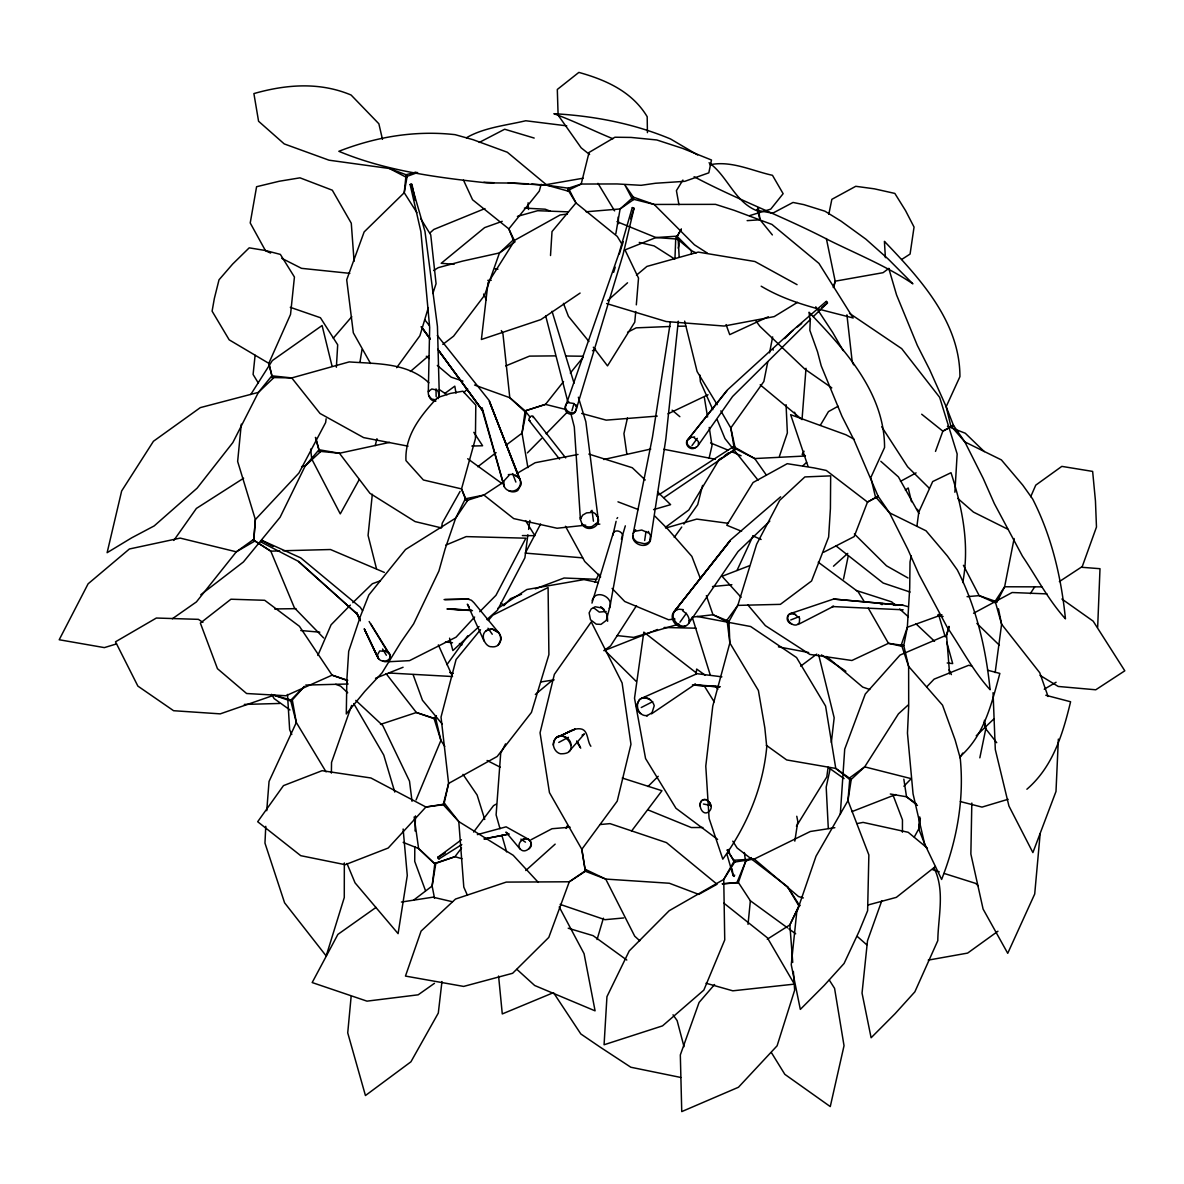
<?xml version="1.0" encoding="UTF-8"?>
<svg xmlns="http://www.w3.org/2000/svg" width="1184" height="1184" viewBox="0 0 1184 1184"><rect width="100%" height="100%" fill="white"/><g stroke="black" fill="none" stroke-linecap="round" stroke-linejoin="round"><path stroke-width="1.5" d="M414.8 846.619L414.726 861.404L425.47 890.575M902.43 832.234L902.46 819.861L892.988 794.982M344.337 862.944L344.278 897.531L326.192 955.962L284.589 902.815L264.964 843.112L265.764 826.328M331.387 773.122L331.535 762.422L351.604 705.442M438.095 398.668L439.294 394.894L437.444 326.473L424.982 231.442L411.322 184.171L410.123 184.497L420.868 231.561L429.674 327.435L428.312 391.889C427.824 396.211 431.035 401.642 435.816 401.228M439.264 396.98L438.243 391.726L436.008 388.944L436.141 396.596M1058.363 739.097L1055.995 791.46L1032.892 852.598L1008.946 806.038L995.3 749.516L993.065 692.684M700.084 806.008C699.492 792.94 716.631 803.004 709.497 811.099C701.89 818.736 695.245 800.251 705.102 799.289M415.066 830.99L415.466 815.909M553.224 745.017C557.605 719.68 586.213 754.711 560.402 753.764C553.638 752.151 550.234 741.406 557.176 737.188C564.931 735.086 571.724 727.982 580.16 728.826C588.507 729.492 586.924 741.184 590.86 746.246M885.395 257.653L884.418 241.358C919.968 278.477 959.928 321.796 959.928 376.645L946.179 406.689L951.018 426.847L953.475 425.382L946.179 406.689L929.632 369.63L917.319 345.402L896.569 294.964L888.814 268.531M674.954 258.6L675.724 238.724L681.274 229.119M1040.144 833.817L1034.712 893.994L1007.732 953.312L983.09 909.046L970.865 854.019L971.827 803.048M336.374 367.262L337.692 344.796L320.42 317.726L290.287 307.322M382.476 139.342L378.865 123.772L351.1 95.031C319.621 81.77 286.128 84.39 253.894 93.58L258.571 121.256L284.234 143.915L329.034 160.195L389.447 168.513L406.082 174.729L405.994 176.771L417.612 172.509M580.426 519.48L580.53 517.201L580.708 518.533L582.735 515.099L586.539 512.894L591.112 512.509L590.934 511.177L595.138 513.56L597.728 517.082A9.872 7.637 -4.3 0 1 597.284 522.647L592.178 526.466A8.392 6.497 -4.3 0 1 585.429 526.303L582.01 523.935L580.426 519.48L574.299 426.921L570.614 412.609M806.008 368.283L802.027 419.58L760.187 384.815M266.74 810.714L269.049 781.44L296.326 722.492L292.389 700.41L273.948 695.215L220.239 713.863L173.589 710.711L137.877 686.098L115.514 641.802L156.362 618.033L198.394 619.35L202.908 622.37M550.516 255.522L552.01 231.576L575.972 202.938L568.424 188.197L547.008 185.252L510.156 183.032L486.95 182.898C436.615 177.408 385.895 170.94 338.846 151.3C375.994 136.782 415.347 130.196 455.085 134.665L473.052 139.682L507.329 152.248L547.008 185.252L568.364 191.186L568.424 188.197L581.211 184.038L617.145 183.949L641.092 185.311L655.507 183.254L684.781 181.33L708.816 172.834L711.48 160.018L682.502 148.355L656.78 139.964L631.087 137.433L614.94 137.226L589.055 152.44L581.211 184.038L567.417 190.713L568.424 188.197L568.379 190.58L575.972 202.938L617.249 236.4L621.807 243.904M591.97 603.1L612.883 534.206C614.333 528.049 623.983 531.453 622.518 537.122L610.026 606.208L606.238 620.431L600.984 624.368L596.262 624.16L590.476 619.735L589.129 612.868L591.216 608.931L595.152 606.785L602.123 607.999L607.229 614.659L607.644 621.274M607.007 618.3L606.711 613.638M612.809 535.449L616.109 521.315M678.195 248.152C680.001 243.978 678.61 236.844 676.612 238.887M840.3 814.37L844.71 749.176L865.267 694.061L900.032 655.063L946.549 635.142L949.228 626.824M954.881 492.248L957.16 453.975L939.652 397.35L901.705 348.644L849.49 313.346M919.731 816.886L918.725 828.963L914.329 836.955M636.326 304.85L638.516 278.077L625.048 250.016M733.503 447.064L734.687 446.916L735.16 449.417L664.002 497.606M1097.672 627.209L1099.995 568.705L1081.984 567.299M635.734 311.51L634.772 322.137L607.51 365.886L593.317 347.223M351.115 996.691L347.726 1032.848L365.442 1095.54L410.922 1061.811L438.302 1013.06L441.958 981.536M696.148 674.318L696.651 669.034L705.368 675.354M748.036 924.378L750.36 900.787L737.795 881.577L738.091 882.702L722.329 883.871M405.905 176.52L404.232 192.711L416.931 212.691M241.284 424.138L237.644 461.449L255.359 519.554L253.702 541.28L255.359 519.554L298.901 473.067L325.63 422.57L326.133 418.781M678.284 321.204L665.867 438.79L650.8 538.01C650.06 551.152 629.222 544.966 633.218 533.436L652.473 437.059L670.381 322.033M372.324 494.276L368.076 535.405L376.453 568.586M441.691 527.605L442.224 523.18L460.073 491.419M831.346 742.472L834.172 717.77L818.647 654.752M255.108 355.259L253.095 374.484L258.378 383.113M916.89 526.303L918.814 512.021L932.696 481.548L951.004 472.712C962.518 508.247 969.829 545.291 962.755 582.513M828.134 767.173L826.772 776.985L796.418 826.225M474.562 385.037L509.801 397.706L525.148 410.878L522.026 433.166L527.901 467.636M527.857 534.813L524.897 557.812L497.398 610.278L486.905 619.558M528.612 529.411L529.87 520.442M644.658 540.526L646.005 531.453M794.819 841.143L797.824 821.504L796.773 816.264M920.368 818.366L918.725 828.963L925.873 847.004M359.98 362.097L361.993 349.68M1014.126 538.528L1004.624 586.776L997.032 601.857L994.604 602.108L1004.624 586.776L1041.772 586.864M995.167 672.571L1001.605 624.22L998.438 608.739M615.828 233.81L620.105 208.961L633.322 197.106L654.16 204.447L715.521 204.358L734.095 210.308L771.938 224.427L818.958 263.41L853.161 317.993C821.459 309.631 789.639 303.252 761.179 286.202M772.649 336.892L769.541 352.876M767.78 361.801L763.858 381.5L730.794 427.957L734.08 447.493M843.526 578.991L848.218 556.006M979.834 757.834L985.784 728.856L984.407 720.331M830.428 767.676L826.195 787.108L828.297 828.474M828.815 214.245L831.849 199.341L855.751 186.302L874.384 188.833L894.838 193.421L905.553 210.634L914.048 227.076L910.082 254.057L901.69 259.459M821.711 307.529L827.438 302.971L826.388 301.387L827.453 302.956L813.216 316.69M911.31 555.947L910.022 561.882L909.712 588.108L907.344 627.239L903.747 645.532L908.631 666.4L908.69 706.315L907.462 733.133L913.056 793.857L924.6 843.881L941.62 879.446C956.835 840.64 964.368 799.703 960.224 758.071L955.118 739.926L942.538 705.176L908.631 666.4L901.527 645.073L903.747 645.532L901.66 646.227L888.459 643.326L851.903 660.494L809.886 654.426L765.367 625.64L747.859 604.92M834.024 286.454L835.179 281.185L826.358 238.546M627.446 417.952L623.938 433.61L626.78 453.62M709.112 458.119L712.013 445.672L709.231 427.409M375.224 445.569L376.971 438.702M625.33 525.844L621.393 539.238M702.571 485.41L697.702 504.65L683.864 524.098M428.312 391.889L428.712 390.335L428.741 391.282L431.805 388.988L436.038 389.891M541.192 184.245L539.297 191.098L508.839 228.897L514.196 242.32M948.976 626.366L946.549 635.142L949.612 673.977M632.256 207.6L619.143 252.962L565.804 405.624C562.252 412.95 573.87 418.352 576.06 409.945L623.036 254.604L634.032 208.325L632.389 207.57L633.988 208.34L630.643 218.833M571.872 410.818L573.9 403.892M603.396 918.192L597.062 939.534M833.255 287.534L835.179 281.185L883.042 272.69L888.858 268.428M428.327 307.633L419.906 335.738L396.64 367.691M613.638 272.335L615.221 267.199M881.814 900.669L867.502 940.777L862.041 993.11L871.113 1037.776L895.089 1013.696L914.862 991.837L937.802 940.629C938.128 916.712 945.306 890.309 933.939 867.783M619.321 253.953L623.287 241.64M432.841 293.514L436.067 283.672L430.739 234.846L420.631 218.522M779.427 456.343L787.36 432.9L786.058 404.676M722.403 883.797L738.372 882.45L745.58 861.641L744.351 852.524M461.405 839.782L437.991 857.186L437.962 858.385L439.042 858.903L461.804 844.562M592.133 600.776C595.286 588.063 615.236 597.491 609.257 608.339M935.493 451.4L942.849 431.168L953.475 425.382L964.842 441.913L983.223 478.454L994.338 503.614L1022.428 556.14C1036.725 577.318 1048.254 599.814 1065.452 618.847C1061.249 577.289 1051.718 536.382 1032.655 499.012L1022.754 485.129L1001.398 459.91L964.842 441.913L951.018 426.018L953.475 425.382L942.849 431.168L921.685 414.222M673.814 612.039L730.01 540.97L673.814 612.039L673.045 615.798A11.514 8.806 34.4 0 0 675.827 622.133C678.832 626.114 685.98 628.378 688.91 623.095L738.032 551.552L769.837 521.093M416.072 799.94L440.907 740.429L435.608 717.948L434.01 718.288L416.368 712.516L386.117 673.652M317.86 655.448L331.076 624.797L350.375 605.098M881.71 604.521L882.154 603.44M726.917 390.75L687.667 439.915C684.263 446.264 695.334 451.252 698.442 444.977L732.57 396.492L810.626 319.192M688.91 623.095L689.162 620.076A11.514 8.806 34.4 0 0 686.365 613.741L682.591 610.678L683.346 609.642L678.698 609.198L674.969 610.707L730.232 540.215L780.641 496.821M1030.702 496.718L1035.763 485.144L1061.826 466.378L1092.64 471.41L1095.452 500.921L1096.473 527.058L1082.25 566.559L1059.354 581.596M753.113 535.671L737.01 570.466M698.442 444.977L698.442 441.558L694.12 437.725L694.638 437.014L691.278 437.355L687.667 439.915M633.218 533.436L635.645 529.81L635.423 531.216L641.758 530.047L648.122 532.859L648.329 531.453L650.549 535.701L649.631 541.251A8.303 6.098 11.1 0 1 644.229 543.708L637.406 542.139A9.99 7.341 11.1 0 1 633.188 537.477L632.863 535.671M566.085 828.415L567.595 825.352M598.882 574.136L594.738 582.35M792.732 962.414L789.861 924.896L799.526 904.842L789.861 924.896L767.262 939.223M505.553 743.848L500.699 753.29L496.111 814.873L500.018 828.726M540.6 524.038L525.282 553.106L582.572 557.856M1030.287 593.687L1034.801 586.657M728.974 621.408L737.81 605.379L756.62 544.27L779.694 500.329L804.883 476.93L830.665 475.864L830.413 508.558L828.637 537.033L811.558 580.989L780.374 604.358L737.81 605.379L726.399 620.934L728.974 621.408L729.847 642.971L712.768 706.064L705.782 766.137L709.098 818.44L722.802 859.14C746.897 825.722 762.881 788.07 766.758 746.912L764.82 727.79L758.396 690.494L729.847 642.971L727.094 620.505L728.974 621.408L726.961 621.659L713.005 614.762L692.226 617.145L710.163 674.688M675.886 238.724L681.244 229.282M359.27 479.505L340.267 513.9L311.747 459.007L310.637 449.091M250.756 394.509L272.335 360.572L322.092 325.511L332.068 366.241M820.32 425.308L828.46 411.603L838.109 406.245M959.869 757.775L962.696 753.068M721.648 457.927L718.91 459.984L688.792 510.023L665.408 527.339M804.084 451.237L802.116 454.345L805.416 455.692M636.504 605.646L610.53 645.961L603.781 650.638M682.902 180.057L676.419 190.624L678.95 204.758M173.811 540.437L196.396 508.424L243.638 478.203M467.798 635.749L446.916 664.668M679.956 622.207L686.424 613.223M674.244 537.403L681.747 527.043M691.974 445.598L697.317 438.332M616.923 518.548L617.634 517.586M631.62 830.976L661.96 790.72L622.266 778.036M461.538 847.996L454.952 856.698L434.809 863.743L418.603 848.528L403.152 842.372M473.6 832.041L493.506 805.682L495.963 804.247M563.54 381.574L545.484 404.38L525.148 410.878L545.484 404.38L566.159 409.56M688.54 438.864L727.109 390.217L792.111 330.943L826.24 301.358M570.303 373.064L583.135 357.302M333.281 338.195L351.766 316.69M480.482 629.74L456.077 659.532L441.025 717.075L448.603 783.438L443.956 804.173L425.914 807.014L370.903 777.977L322.092 770.695L283.464 785.628L257.683 821.726L300.736 855.677L345.284 864.705L388.189 848.025L425.914 807.014L444.947 804.454L443.23 804.661L448.603 783.438L497.176 756.487L531.438 712.428L548.902 654.619L548.088 587.516L492.751 615.206L488.267 620.505M498.02 645.25L501.039 639.523A10.937 9.724 14 0 0 498.834 632.907L492.662 629.281A8.14 7.237 14 0 0 486.165 630.761C479.402 635.408 485.854 647.382 491.508 646.73A8.14 7.237 14 0 0 498.02 645.25C501.764 642.083 501.35 635.926 498.42 632.33L473.926 602.656L471.41 600.258L467.932 599.104M714.588 984.511L699.093 1002.434L680.326 1054.944L681.747 1111.598L738.461 1087.252L777.104 1045.798L794.656 990.194L793.369 971.457M528.686 839.397C522.366 835.8 515.04 845.82 521.448 850.112C526.865 853.723 535.183 843.97 528.686 839.397L506.116 826.832L477.374 834.616M569.134 751.292L584.437 733.917L582.069 735.19M959.824 756.798C984.466 735.412 991.57 703.518 999.858 673.43L987.5 670.188M1026.883 789.24C1052.961 766.729 1062.788 734.124 1070.588 701.757L1045.812 695.274M463.98 392.585L467.562 388.589M436.422 715.654L434.01 718.288L440.907 740.429L444.77 746.379M541.606 438.509L527.383 452.895M503.777 605.734L510.57 598.63L521.552 594.25M474.636 617.027L456.077 637.155L409.501 660.642L388.9 661.723M479.742 611.714L495.963 595.315L525.874 538.187L466.2 536.604L445.82 545.099M926.687 686.883L934.132 679.128L968.704 665.275L971.738 666.059M546.135 433.788L566.648 412.787M528.774 848.972C535.701 844.162 527.146 834.676 521.36 840.522M903.895 786.235L911.236 778.658L864.69 766.862L848.972 778.391L851.252 779.398L864.69 766.862L898.449 713.848L908.069 705.087M784.622 338.624L789.684 333.518M789.817 333.385L793.102 330.351M647.988 786.502L658.215 776.29M352.817 602.671L372.368 583.727L380.256 580.856M993.938 718.866L976.223 735.797M439.042 858.903L438.154 857.112M733.518 875.183L734.124 876.441L734.657 875.094M802.693 465.948L806.6 462.367M429.866 232.996L433.803 229.459L484.952 208.562M847.744 553.402L833.492 566.204M525.755 870.521L555.163 844.133M607.555 300.692L627.535 282.798M479.061 626.543L452.865 650.578L449.565 638.176M689.28 620.712L693.232 617.204M410.434 371.465L428.652 355.807M636.459 275.206L646.908 266.43L698.249 252.103L754.918 261.516L797.069 284.663M535.331 694.46L553.505 679.305M200.762 594.753L243.416 561.956L280.105 517.245L305.191 465.963L318.999 449.742L315.536 437.562M935.404 866.525L896.362 897.354L868.079 904.976M797.394 326.917L801.686 323.498M442.831 344.411L453.59 336.167L484.522 295.349L499.456 252.947L513.826 239.434L508.839 228.897L472.564 199.756L463.492 180.175M477.774 466.748L496.111 452.643M689.71 438.08C682.058 441.972 689.576 452.318 696.029 447.315M413.66 900.106L432.13 886.002L435.801 863.447L434.809 863.743L432.13 886.002L434.513 898.197M997.949 931.231L967.624 953.09L928.241 960.12M506.19 445.066L522.026 433.166L526.332 411.484L525.148 410.878L525.755 412.432L509.801 397.706L502.948 333.844L501.335 330.558M724.386 455.87L728.5 452.776M800.665 666.163L816.738 654.116M466.422 137.758C484.034 127.517 506.13 125.4 525.74 120.753L566.751 125.859M444.77 393.488L454.804 386.147L456.003 393.147M905.346 490.087L908.217 487.986L911.532 501.779M789.758 613.815C784.163 617.841 791.075 626.44 796.788 624.9L799.304 622.873L799.659 618.285L794.138 613.83L789.758 613.815L833.58 599.06L903.007 605.305M172.331 618.773L196.411 601.916L236.312 551.818L253.11 539.786L270.796 551.182L294.402 607.836L323.632 637.939M514.981 241.876L499.456 252.947L462.678 261.087L438.243 267.673L433.625 270.544M376.038 907.403L337.884 934.398L312.176 982.557L366.981 1001.146L418.174 994.812L434.469 983.312M751.396 857.601L745.58 861.641L737.055 882.361L738.372 882.45M651.526 713.848L695.496 684.041L693.336 685.062L718.762 686.883M514.552 241.802L513.826 239.434L514.122 241.536M486.165 630.761L492.366 628.867L498.42 632.33M718.91 459.984L735.397 449.076L730.794 427.957L720.834 410.863M676.538 609.864C666.355 614.999 676.108 630.894 685.654 626.01M503.511 482.14L483.901 495.06L466.866 500.462L465.342 498.819L461.538 488.903L475.42 438.642L475.805 405.106L462.914 391.194L450.438 393.414L437.458 397.602C421.06 415.258 404.75 435.031 405.964 460.591L423.384 479.979L461.538 488.903L466.807 501.291L465.342 498.819L483.901 495.06L513.708 518.592L557.057 528.242L585.71 525.178M658.556 494.971L733.754 446.427M497.768 608.443L526.895 589.514L583.949 579.598L598.379 582.558M580.101 293.07L540.866 319.591L481.4 339.497L488 282.858L514.922 240.145L560.121 214.97L567.402 214.023M362.585 610.752L360.232 607.229L300.751 557.871L262.019 540.422L261.353 541.029L261.294 542.168L298.176 561.246L357.509 614.378L298.59 561.423M1056.098 682.25L1044.244 689.192M479.209 142.465L504.68 129.234L534.191 138.069M517.023 473.437L535.183 462.722L578.029 454.449M437.814 857.394L445.347 852.909M642.246 697.983C633.396 701.786 637.732 717.149 647.411 715.506L646.671 715.891L651.999 712.783L654.234 705.738C652.961 700.78 647.53 696.118 642.246 697.983L696.222 674.051M797.468 302.364L774.203 316.602L724.134 326.044L666.192 321.53L606.622 303.563M279.676 703.459L244.304 704.421M699.27 894.098L717.075 884.256L666.474 842.623L610.026 823.635L600.466 824.493M592.444 350.79L595.552 349.088M900.462 481.355L916.09 472.89M558.759 742.442L568.394 737.306M973.559 613.253L1012.128 592.518L1046.952 593.894M530.95 839.796L552.01 828.726L570.111 827.187M798.238 624.456L833.625 606.282L832.337 606.548L903.17 609.79M641.254 707.529L652.739 701.638M627.594 332.23L636.193 327.85L670.203 326.473M667.998 413.823L708.047 394.76M624.471 250.12L655.966 237.555L676.922 236.178L691.323 250.623L696.222 252.917M559.277 736.285L575.128 729.166L557.176 737.188C562.933 733.651 570.806 738.505 571.073 745.032M768.298 316.779L729.714 334.628L726.058 324.594M552.025 993.258L502.282 1013.933L498.582 976.03M505.686 365.93L529.5 356.118L555.044 355.881M375.506 678.284L403.078 667.273M651.674 631.827L604.787 650.401L636.222 681.407M653.124 631.235L657.49 629.488M895.696 794.538L851.873 811.647M790.749 619.957L799.304 616.583M749.191 565.834L722.048 576.297L741.095 597.313M535.316 588.848L564.087 578.014L596.869 579.331M606.134 611.492L599.282 612.084L593.48 607.644M941.902 614.733L907.344 627.239L901.024 645.68L903.747 645.532L888.459 643.326L868.272 608.147M380.493 724.386L416.368 712.516L435.52 719.102L434.706 718.407M749.783 215.592L770.754 209.139L783.127 193.688L772.471 175.306C752.032 170.836 731.283 160.328 709.941 164.754M502.223 221.319L484.611 227.624L441.203 263.292L454.108 264.313M1008.072 799.289L982.01 807.103L960.342 801.568M116.491 643.918L104.355 647.618L59.2 639.745L88.104 583.816L129.396 548.991L180.175 538.098L236.312 551.818L254.723 541.118L253.11 539.786L270.796 551.182L279.646 550.871M653.568 509.623L670.618 504.65L657.534 491.893M678.965 624.086L633.618 637.377L617.13 635.586M665.66 528.064L696.754 519.095L728.382 523.328M517.423 216.391L537.64 210.708L568.424 211.862M389.447 168.513L406.571 177.437L406.082 174.729L415.998 172.094M603.677 459.51L650.771 449.047M857.038 823.59L863.077 822.392L908.202 832.293L927.412 848.188M484.078 838.982L509.164 834.01L484.345 838.849M389.61 442.387L339.438 453.25L319.695 451.296L318.999 449.742L339.438 453.25L369.941 493.314L415.11 521.596L441.321 527.872M301.565 466.585L305.191 465.963L320.524 451.711L318.999 449.742L319.547 452.199L315.492 437.458M834.838 827.705L810.344 831.479L754.282 859.036L734.716 862.041L727.183 850.186M540.762 681.954L554.082 679.897M583.076 178.222L544.152 185L531.764 184.097M401.42 902.045L432.915 897.176L452.48 901.749M674.984 619.04L668.531 619.735L624.752 601.502L612.113 588.418M731.875 584.704L712.502 586.554M623.702 917.955L604.98 919.687L560.121 904.369M967.076 596.662L979.183 595.626L997.032 601.857L995.3 601.694L1001.605 624.22L1039.744 672.734L1048.062 696.503M586.11 211.773L620.105 208.961L633.632 199.548L633.322 197.106L624.767 184.763L632.7 199.785L633.322 197.106L632.685 199.045L654.16 204.447L694.446 244.822L707.351 253.11M747.134 220.638L760.039 219.78L772.368 234.935M657.253 416.102L606.193 420.142L581.655 413.438M596.055 524.32L599.844 524.127M435.786 399.881L431.553 398.978L428.638 395.412M880.23 603.914L880.585 603.899A2.723 2.042 34.2 0 1 882.287 604.58M805.268 456.003L754.711 458.548L734.583 448.262L735.353 447.626L754.711 458.548L766.152 474.799M283.183 550.752L330.484 549.524L384.356 572.42M305.709 685.077L348.14 683.997M487.808 280.356L491.256 280.253M471.854 446.057L482.613 445.761L473.807 432.338M444.059 599.578L468.938 599.104L444.947 599.563M678.772 326.236L685.714 326.133M274.629 608.946L295.985 608.665M702.896 827.512L691.278 827.542L647.722 809.782M493.95 182.736L483.916 182.232M522.366 535.568L534.887 535.686L525.518 520.62M565.937 356.014L582.262 356.221M664.12 627.49L695.955 628.186M893.491 604.876L902.534 605.142L907.654 606.563M524.394 208.103L545.173 209.198L550.175 211.107M530.284 420.971C526.821 420.453 530.832 414.089 533.081 416.428L565.686 457.912M508.306 182.943L528.212 183.831M388.885 673L452.525 676.538M447.241 608.916L471.232 610.234L447.582 608.916M447.241 609.064L472.46 610.618M692.418 684.988L719.768 686.868M694.386 684.737L720.05 686.69M364.642 629.873L378.199 658.126C381.233 663.469 392.17 661.382 389.817 654.545L370.651 623.746M300.78 630.524L319.828 632.182M833.58 599.06L902.563 605.305M787.434 886.624L799.718 905.701L798.726 905.612L787.434 886.624L737.129 848.01L732.792 841.173M678.18 239.094L679.187 257.342M947.2 662.981L952.691 663.588L946.771 642.305M445.45 641.965L452.495 642.749M349.828 273.356L301.506 268.339L281.762 258.304M697.272 673.726L721.885 676.819M823.531 552.321L854.167 536.604L867.502 502.06L878.128 496.274L854.271 440.522L841.972 416.294L821.222 365.856L817.537 351.811L809.856 330.351L810.211 321.338L809.057 312.25C844.606 349.354 884.566 392.688 884.566 447.522L870.817 477.581L875.657 497.739L878.128 496.274L889.495 512.805L907.862 549.346L918.976 574.492L947.082 627.032C961.378 648.21 972.908 670.692 990.09 689.739C985.902 648.181 976.356 607.274 957.294 569.904L947.407 556.021L926.036 530.802L889.495 512.805L875.657 496.91L878.128 496.274L867.502 502.06L826.269 470.448L814.118 467.917L787.242 463.684L753.098 482.495L726.769 525.237L741.584 531.29M494.705 268.635L497.946 269.168M890.309 794.005L906.53 796.788L916.372 803.773M437.828 349.28L482.273 410.108L503.94 485.81C506.486 493.269 517.467 492.633 519.939 485.499A10.982 9.206 -17.1 0 0 519.865 479.18L489.436 401.642L519.865 479.18M663.81 449.284L715.358 459.274M808.672 652.532L778.436 646.849M697.021 616.435L750.671 626.528L796.551 657.549L825.588 706.064L835.771 768.431L849.446 779.25L851.252 779.398L847.966 800.606L816.028 856.195L796.714 912.405L791.252 964.738L800.325 1009.404L824.301 985.325L844.074 963.48L859.184 931.216L867.62 910.718L868.864 854.937L847.966 800.606L849.831 778.184L851.252 779.398L835.771 768.431L786.664 759.936L766.329 745.298M346.808 680.386L332.097 675.161L285.921 695.748L246.598 693.513L217.456 668.679L200.362 623.08L230.939 599.222L264.698 600.288L299.419 626.292L332.097 675.161L347.756 680.282M680.756 1077.455L630.835 1067.243L599.829 1046.908L580.826 1033.958L553.653 992.873M703.414 804.025L710.03 805.312M389.817 654.545L386.458 651.452L379.694 650.963L377.474 654.811L378.569 658.748L364.228 628.748L377.326 656.75M382.743 661.086C391.312 664.698 393.369 652.088 384.859 650.963M408.051 446.161L363.621 437.606L320.035 413.482L291.752 377.918L271.861 375.831L258.408 392.378L232.834 442.579L197.106 488.163L154.186 525.918L131.735 537.802L107.122 552.691L121.656 490.975L153.446 441.262L200.303 407.622L258.408 392.378L273.593 377.874L271.861 375.831L268.798 363.325L290.539 314.411L294.431 277.026L280.356 254.397L265.438 250.505L249.202 247.841L232.626 264.091L219.01 279.824L214.348 298.486L212.099 311.155L229.193 339.838L268.798 363.325L272.646 378.392L271.861 375.831L272.823 377.548L291.752 377.918L349.206 361.904C376.704 363.947 407.281 362.378 428.919 382.817M639.256 242.424L654.13 245.917L674.599 258.97M449.683 672.453L453.206 673.4M937.772 615.029L943.086 616.524M588.833 454.079L632.271 467.724L645.221 479.994M803.344 897.931L798.504 896.54L754.282 859.036L733.458 860.28L734.716 862.041L723.75 879.431L669.182 910.718L629.252 950.9L606.948 996.662L604.077 1044.762L662.522 1025.877L703.829 990.12L724.741 939.933L723.75 879.431L734.42 860.59L734.716 862.041L727.257 849.89M461.982 858.74L454.952 856.698L434.706 863.358L435.238 864.409L418.603 848.528L414.163 816.96M706.034 983.238L732.807 990.816L794.375 984.126L767.41 937.846L723.898 903.17M568.202 928.226L593.14 935.671L626.795 960.046M856.402 590.52L891.685 601.872L895.666 605.438M932.844 869.781L939.282 871.868M944.092 873.422L975.616 883.382L978.043 885.647M437.34 335.516L489.214 400.562L518.74 477.404L512.968 474.34L508.38 474.621L508.794 475.672L504.28 480.541A10.982 9.206 -17.1 0 0 504.354 486.861L482.08 407.696M508.972 490.931L511.251 491.686A8.14 7.237 14 0 0 517.822 490.413L521.034 484.804A10.922 9.724 14 0 0 519.036 478.158L515.247 475.11M462.944 381.1L451.193 377.163L437.325 365.442M869.781 689.502L862.707 687.09L826.55 656.484M910.096 592.059L883.16 583.031L835.948 545.854M273.948 695.215L292.241 701.55L290.628 700.366L304.451 686.35L291.486 700.869L290.628 700.366L296.326 722.492L326.059 771.879M947.437 426.299L965.271 433.226L984.304 451.622M616.968 221.66L655.966 237.555L676.952 239.035L676.922 236.178L676.538 238.354L691.323 250.623L691.471 254.072M698.9 894.438L669.345 883.249L605.72 879.076L585.37 871.276L569.282 881.784L506.249 882.095L455.529 899.041L421.09 931.098L405.461 976.075L463.64 986.42L512.642 973.278L548.799 937.402L569.282 881.784L586.228 870.21L585.37 871.276L581.818 849.313L549.45 792.599L540.052 732.792L554.364 674.362L591.245 621.896L622.103 682.931L630.968 744.277L617.204 801.168L581.818 849.313L585.37 871.276L585.414 869.411L605.72 879.076L634.728 936.204L639.76 940.762M617.974 501.824L638.324 509.549M335.723 684.293L340.637 686.158L347.711 692.803M795.678 614.6C787.937 609.449 783.231 621.245 791.608 623.953M654.782 516.002L668.131 529.455L691.87 556.406L700.306 578.354M753.113 535.997L761.134 539.49M710.578 442.949L728.382 450.275M727.376 620.742L713.005 614.762L706.36 595.641M731.668 451.666L741.125 455.751M694.105 176.727C738.12 200.066 784.918 217.19 829.022 240.263C857.127 254.146 887.053 266.356 912.879 283.82L888.296 259.118L865.889 239.168L841.01 221.112L824.967 211.211L803.832 204.625L793.014 202.449L772.678 213.209L756.62 210.264L758.352 207.999L760.039 219.78L757.582 210.619L758.352 207.999L757.346 210.9C734.48 202.035 727.864 176.209 709.053 162.77M995.33 602.848L979.183 595.626L963.421 565.301M508.365 833.862L505.908 832.13L519.983 848.928M270.603 253.065L265.512 250.756L250.224 222.962L256.588 186.717L279.276 181.241L299.996 177.837L332.304 190.195L351.278 223.214L354.075 261.294M262.019 540.422L261.294 542.168M612.898 138.735C593.051 130.684 574.018 120.975 553.875 113.708C593.865 115.884 633.484 123.462 670.529 138.972L697.657 154.941M487.083 760.483L500.21 767.173M261.812 540.466L273.164 546.46M500.684 603.189L503.91 604.906M706.286 799.511L709.808 802.811L710.814 806.289M459.422 643.519L461.967 644.895M908.039 577.984L886.505 565.819L854.374 533.954M650.312 699.803L645.887 697.953A8.14 7.237 14 0 0 639.419 699.566L636.518 705.353A10.922 9.724 14 0 0 638.857 711.939L640.648 713.612M1007.969 529.307L973.455 512.095L957.797 498.449M1040.011 675.354L1058.215 686.454L1095.762 689.784L1124.8 670.81L1093.172 621.156L1061.9 599.015M520.886 839.13L525.474 842.164M821.415 654.9L845.879 671.269M439.323 389.58L446.99 394.746M467.695 458.741L502.031 483.59M289.962 709.941L274.155 698.619L271.55 694.312M818.233 562.193L858.119 591.763L864.69 602.345M829.185 768.061L844.074 778.628M787.523 927.856L750.36 900.787M788.884 928.848L795.678 933.791M717.608 839.412L675.975 808.287L645.561 758.53L634.52 698.22L643.815 632.108L695.955 672.645M831.79 387.878L804.839 369.112L759.891 326.34L755.88 320.849M600.702 606.637L604.092 609.508M917.467 805.446L906.53 796.788L903.836 779.146M589.588 154.527L581.181 147.852L558.108 115.129L557.309 89.466L578.858 72.402C606.001 79.935 632.182 91.656 647.189 116.713L647.426 132.638M854.004 439.16L846.027 434.824L790.646 414.696L807.902 465.963M426.299 356.251L429.067 358.545M672.112 410.167L679.853 416.694M916.549 508.928L918.843 510.881M880.837 461.316L898.404 476.9L918.947 513.516M857.26 936.426L866.777 944.817M899.662 608.99L908.38 616.82M915.809 623.642L934.546 641.299M355.792 700.38L382.787 725.555L409.501 781.129L412.047 801.316M516.89 969.356L534.68 985.502L595.093 1010.855L584.067 953.668L559.218 906.929M976.889 623.406L999.355 645.191M600.658 576.934L584.733 561.468L565.464 526.273M929.277 488.237L907.61 466.777L881.74 426.817M798.519 904.487L799.718 905.701M538.291 882.391L513.19 855.277L458.785 821.592L443.23 804.661L444.518 803.359L458.785 821.592L463.802 887.112L467.414 895.311M582.01 523.935C587.442 534.102 603.914 525.222 596.721 515.425M442.283 724.149L422.466 700.262L413.112 674.643M424.775 319.798L429.333 325.526M996.721 742.694L985.784 728.856L984.215 721.885M525.148 410.878L530.092 417.168M529.085 420.409L559.529 459.126M758.012 480.142L724.963 438.583L717.208 419.772M588.951 341.495L568.409 316.306L563.451 303.356M421.164 326.754L429.896 338.654M421.578 327.036L430.236 338.905M421.504 326.962L430.103 338.742M469.264 607.17L467.354 604.166L484.049 641.047M487.986 628.23L492.263 634.254M673.03 1014.806L677.115 1020.578L684.012 1046.7M815.761 306.804L832.692 332.482L843.156 350.612M715.817 686.335L717.83 689.295M462.988 774.366L477.137 795.056L484.744 819.461M829.303 980.086L834.572 988.344L844.029 1045.724L830.265 1106.581L784.829 1074.332L771.435 1052.65M597.964 183.328L614.6 210.885M704.732 686.661L714.174 701.846M382.565 649.01L386.384 655.255M369.142 621.511L387.878 652.251M717.208 404.662L697.11 371.554L684.663 321.13M353.75 703.592L383.764 755.081L394.775 792.066M576.623 741.006L580.175 747.356M370.577 363.532L353.32 332.822L346.705 279.779L364.139 231.931L404.232 192.711L407.074 176.682L406.082 174.729M577.378 741.998L580.056 746.867M577.259 741.835L580.737 748.17M772.649 349.043L773.226 350.124M410.123 184.497L411.928 184.29L415.258 200.303M357.02 613.919L356.665 613.253L359.862 619.898M794.508 412.21L796.21 415.48M949.08 669.789L951.403 674.599M483.59 294.061L486.372 299.848M360.35 620.579L356.473 612.409L360.336 620.623M438.346 644.88L451.785 674.865M291.782 734.509L289.651 729.699L287.49 694.446M712.827 409.649L700.366 381.692L699.818 374.958M853.605 364.79L852.169 361.446L846.915 314.826M346.971 863.462L355.052 882.85L398.09 933.643L407.281 875.509L403.122 829.022M512.583 473.585L515.869 482.066M533.081 416.428L533.244 417.508M938.498 614.318L945.291 636.992M552.04 311.288L574.048 383.187M578.34 397.217L585.858 421.77L598.172 518.932M346.379 680.03L347.371 683.405M726.754 853.679L733.236 875.879L732.052 868.76M506.634 851.932L501.898 835.386M545.706 315.965L567.846 401.864M438.953 393.458L439.294 394.894M704.406 397.883L707.573 416.975M728.841 849.402L729.433 852.924M592 510.319L593.436 521.212M618.166 217.012L618.581 223.672M528.094 202.775L528.493 209.479M576.43 406.497C577.348 420.083 557.56 408.761 568.808 401.79L568.542 402.708L573.944 403.492L575.794 405.757L576.06 404.839L576.43 406.497M346.853 679.986L346.29 713.952L364.687 691.5L382.047 672.852L400.976 642.083L413.616 623.894L438.909 571.028L445.036 549.228L455.677 518.118L465.342 498.819L467.606 500.521L455.677 518.118L405.535 549.509L368.831 595.004L360.528 616.006L348.688 651.333L346.853 679.986M482.273 410.108L438.628 350.568L482.732 410.863L482.273 410.108"/></g></svg>
